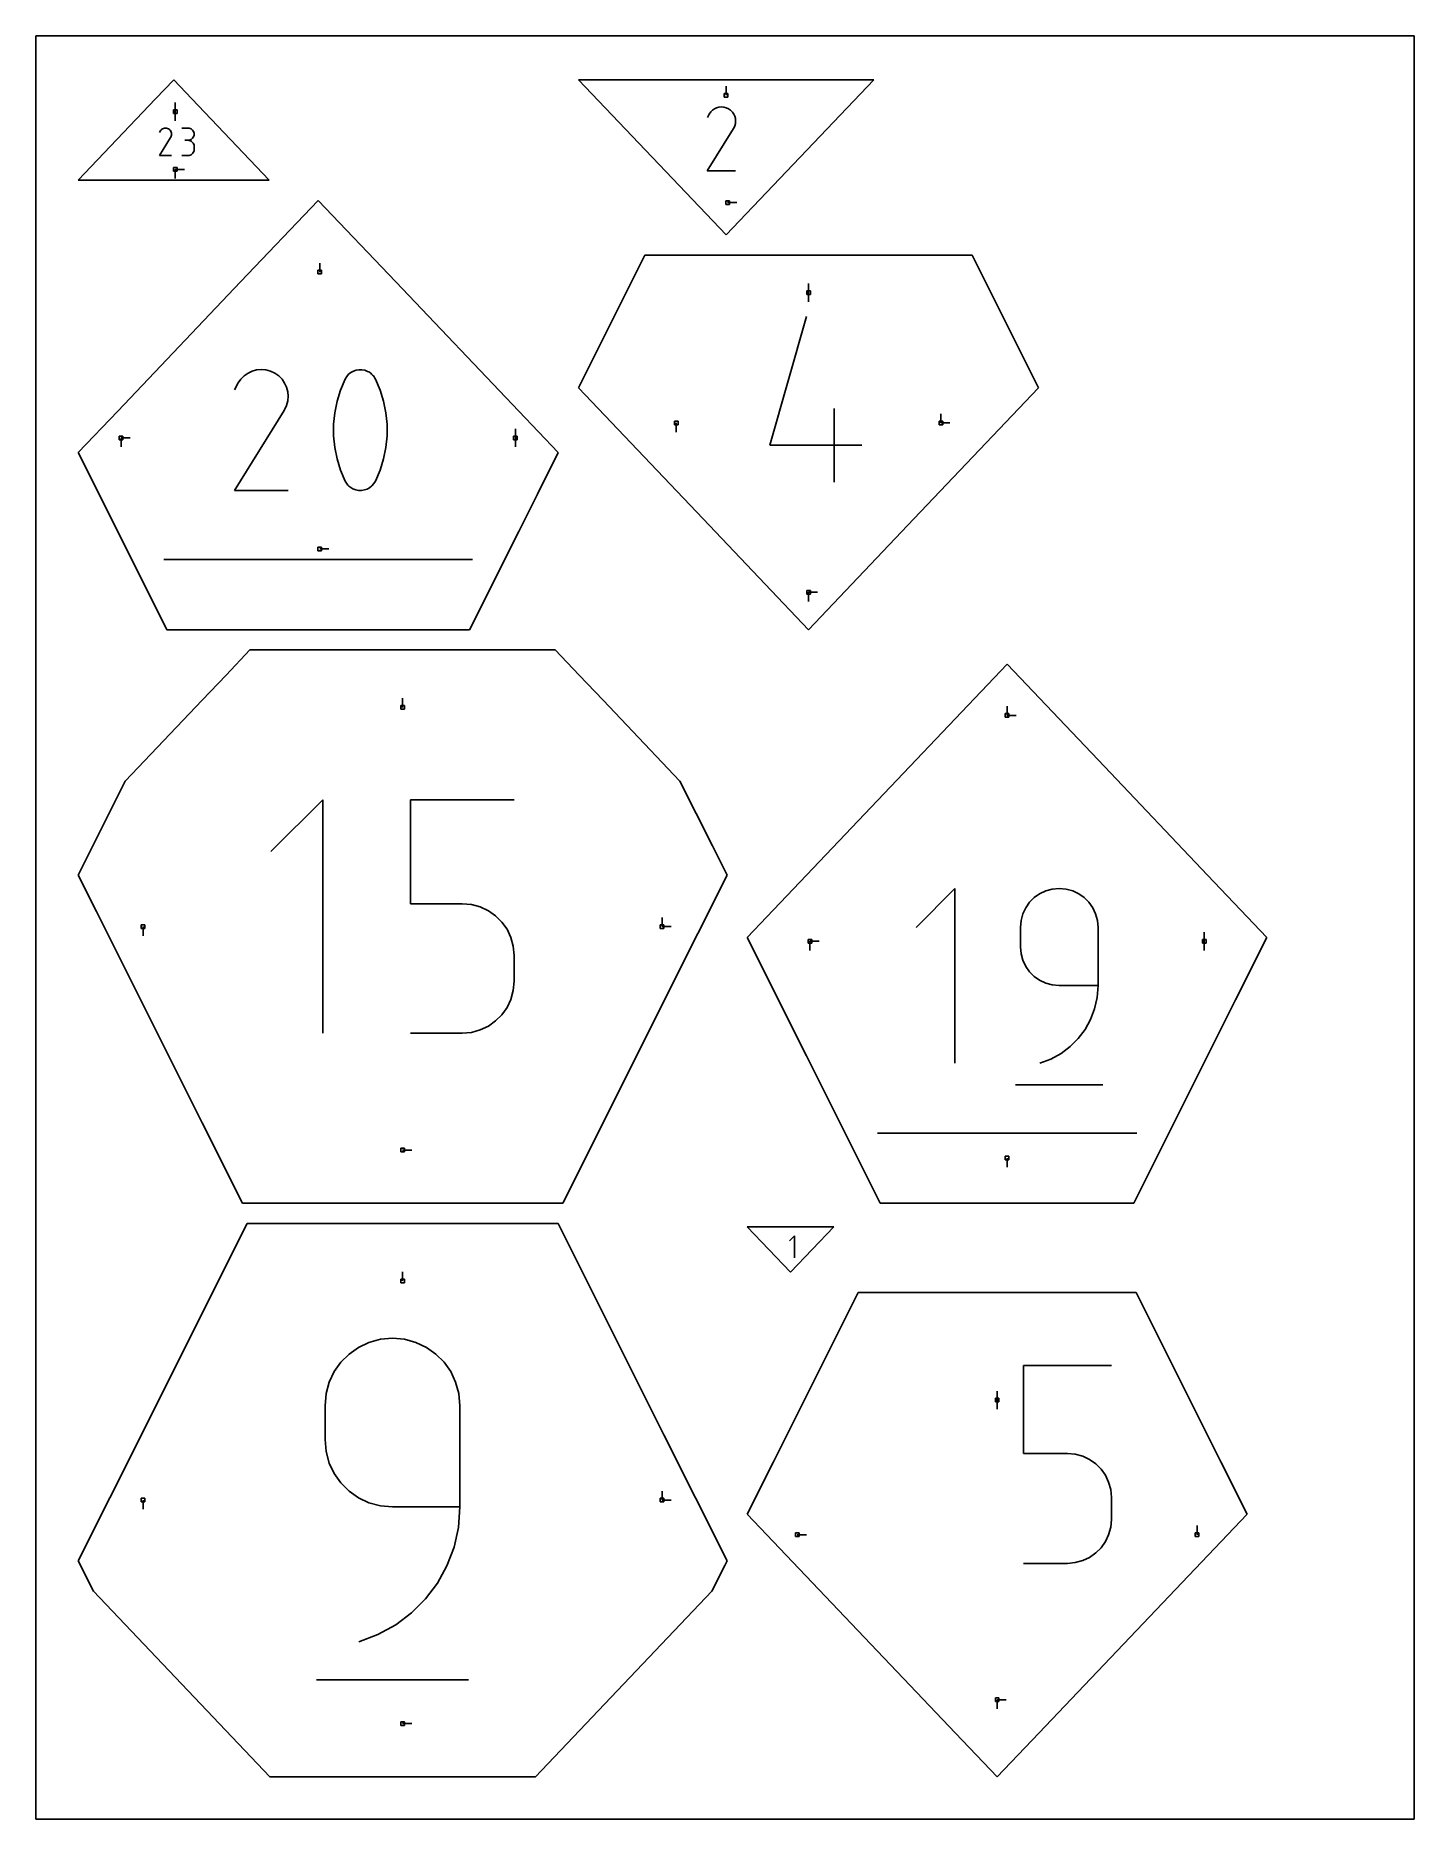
# Model space of a CAD drawing. Extents: x 0 to 8.5, y 0 to 11.
import ezdxf

# ---------------------------------------------------------------- set-up
doc = ezdxf.new("R2010")
doc.units = 0

msp = doc.modelspace()

# ---------------------------------------------------------------- linework, layer by layer
at = {"layer": 'annotation', "color": 1}
for p, q in [((4.256728, 10.632925), (4.256728, 10.689175)), ((0.8606, 10.531776), (0.8606, 10.588026)), ((0.8606, 10.531776), (0.8606, 10.588026)), ((0.8606, 10.588026), (0.8606, 10.531776)), ((4.227852, 10.56043), (4.212982, 10.559049)), ((4.24288, 10.559247), (4.227852, 10.56043)), ((0.8606, 10.531776), (0.8606, 10.475526)), ((4.152619, 10.516711), (4.141151, 10.494713)), ((4.161719, 10.529616), (4.152619, 10.516711)), ((4.172638, 10.540388), (4.161719, 10.529616)), ((4.185043, 10.548942), (4.172638, 10.540388)), ((4.198601, 10.555191), (4.185043, 10.548942)), ((4.212982, 10.559049), (4.198601, 10.555191)), ((4.257733, 10.555414), (4.24288, 10.559247)), ((4.27208, 10.548845), (4.257733, 10.555414)), ((4.284912, 10.539733), (4.27208, 10.548845)), ((4.27208, 10.548845), (4.27208, 10.548845)), ((4.295641, 10.528799), (4.284912, 10.539733)), ((4.304172, 10.516378), (4.295641, 10.528799)), ((4.310408, 10.502804), (4.304172, 10.516378)), ((4.314256, 10.488413), (4.310408, 10.502804)), ((4.310508, 10.443691), (4.314401, 10.458522)), ((4.315618, 10.473541), (4.314256, 10.488413)), ((4.314401, 10.458522), (4.315618, 10.473541)), ((0.762499, 10.260694), (0.832088, 10.372723)), ((0.76755, 10.411409), (0.762605, 10.401924)), ((0.771474, 10.416974), (0.76755, 10.411409)), ((0.776182, 10.421619), (0.771474, 10.416974)), ((0.781531, 10.425307), (0.776182, 10.421619)), ((0.787377, 10.428002), (0.781531, 10.425307)), ((0.793578, 10.429665), (0.787377, 10.428002)), ((0.79999, 10.430261), (0.793578, 10.429665)), ((0.80647, 10.429751), (0.79999, 10.430261)), ((0.812875, 10.428098), (0.80647, 10.429751)), ((0.819061, 10.425265), (0.812875, 10.428098)), ((0.824594, 10.421336), (0.819061, 10.425265)), ((0.819061, 10.425265), (0.819061, 10.425265)), ((0.82922, 10.416622), (0.824594, 10.421336)), ((0.832899, 10.411266), (0.82922, 10.416622)), ((0.832088, 10.372723), (0.832171, 10.372826)), ((0.832088, 10.372723), (0.832088, 10.372723)), ((0.832171, 10.372826), (0.832251, 10.37293)), ((0.832251, 10.37293), (0.832327, 10.373035)), ((0.832327, 10.373035), (0.832402, 10.373143)), ((0.832402, 10.373143), (0.832475, 10.373255)), ((0.832475, 10.373255), (0.832546, 10.373371)), ((0.832546, 10.373371), (0.832617, 10.373492)), ((0.832617, 10.373492), (0.832687, 10.37362)), ((0.832687, 10.37362), (0.832758, 10.373754)), ((0.832758, 10.373754), (0.835631, 10.379924)), ((0.832758, 10.373754), (0.832758, 10.373754)), ((0.835588, 10.405413), (0.832899, 10.411266)), ((0.837247, 10.399208), (0.835588, 10.405413)), ((0.835631, 10.379924), (0.837309, 10.386319)), ((0.837834, 10.392795), (0.837247, 10.399208)), ((0.837309, 10.386319), (0.837834, 10.392795)), ((0.939065, 10.430068), (0.90141, 10.430068)), ((0.939065, 10.354758), (0.920211, 10.354758)), ((0.920211, 10.354758), (0.939065, 10.354758)), ((0.945837, 10.42946), (0.939065, 10.430068)), ((0.939065, 10.354758), (0.945837, 10.355366)), ((0.945837, 10.35415), (0.939065, 10.354758)), ((0.939065, 10.354758), (0.939065, 10.354758)), ((0.95221, 10.427708), (0.945837, 10.42946)), ((0.945837, 10.355366), (0.95221, 10.357119)), ((0.95221, 10.352398), (0.945837, 10.35415)), ((0.958077, 10.42492), (0.95221, 10.427708)), ((0.95221, 10.357119), (0.958077, 10.35991)), ((0.958077, 10.34961), (0.95221, 10.352398)), ((0.963332, 10.421204), (0.958077, 10.42492)), ((0.958077, 10.35991), (0.963332, 10.363632)), ((0.963332, 10.345894), (0.958077, 10.34961)), ((0.967869, 10.416667), (0.963332, 10.421204)), ((0.963332, 10.363632), (0.967869, 10.368178)), ((0.967869, 10.341357), (0.963332, 10.345894)), ((0.971582, 10.411417), (0.967869, 10.416667)), ((0.967869, 10.368178), (0.971582, 10.373441)), ((0.971582, 10.336107), (0.967869, 10.341357)), ((0.974366, 10.405562), (0.971582, 10.411417)), ((0.971582, 10.373441), (0.974366, 10.379315)), ((0.976114, 10.399209), (0.974366, 10.405562)), ((0.974366, 10.379315), (0.976114, 10.385692)), ((0.97672, 10.392466), (0.976114, 10.399209)), ((0.976114, 10.385692), (0.97672, 10.392466)), ((0.97672, 10.392466), (0.97672, 10.392466)), ((4.140904, 10.16718), (4.302291, 10.426992)), ((4.302291, 10.426992), (4.302484, 10.42723)), ((4.302291, 10.426992), (4.302291, 10.426992)), ((4.302484, 10.42723), (4.302669, 10.427471)), ((4.302669, 10.427471), (4.302847, 10.427716)), ((4.302847, 10.427716), (4.30302, 10.427967)), ((4.30302, 10.427967), (4.303189, 10.428226)), ((4.303189, 10.428226), (4.303354, 10.428495)), ((4.303354, 10.428495), (4.303518, 10.428776)), ((4.303518, 10.428776), (4.303681, 10.429072)), ((4.303681, 10.429072), (4.303845, 10.429384)), ((4.303845, 10.429384), (4.310508, 10.443691)), ((4.303845, 10.429384), (4.303845, 10.429384)), ((0.837809, 10.260694), (0.762499, 10.260694)), ((0.90141, 10.2607), (0.939065, 10.2607)), ((0.939065, 10.2607), (0.945837, 10.261308)), ((0.939065, 10.2607), (0.939065, 10.2607)), ((0.945837, 10.261308), (0.95221, 10.263059)), ((0.95221, 10.263059), (0.958077, 10.265846)), ((0.958077, 10.265846), (0.963332, 10.269561)), ((0.963332, 10.269561), (0.967869, 10.274097)), ((0.967869, 10.274097), (0.971582, 10.279347)), ((0.974366, 10.330252), (0.971582, 10.336107)), ((0.971582, 10.279347), (0.974366, 10.285203)), ((0.976114, 10.323899), (0.974366, 10.330252)), ((0.974366, 10.285203), (0.976114, 10.291557)), ((0.97672, 10.317156), (0.976114, 10.323899)), ((0.976114, 10.291557), (0.97672, 10.298302)), ((0.97672, 10.298302), (0.97672, 10.317156)), ((0.97672, 10.317156), (0.97672, 10.317156)), ((0.8606, 10.17513), (0.91685, 10.17513)), ((0.8606, 10.17513), (0.91685, 10.17513)), ((0.91685, 10.17513), (0.8606, 10.17513)), ((0.8606, 10.17513), (0.8606, 10.11888)), ((4.315559, 10.16718), (4.140904, 10.16718)), ((4.266103, 9.970244), (4.322353, 9.970244)), ((1.751377, 9.541598), (1.751377, 9.597848)), ((4.764941, 9.415422), (4.764941, 9.471672)), ((4.764941, 9.415422), (4.764941, 9.471672)), ((4.764941, 9.471672), (4.764941, 9.415422)), ((4.764941, 9.415422), (4.764941, 9.359172)), ((4.525584, 8.4739), (4.752073, 9.268212)), ((1.309072, 8.919187), (1.285549, 8.902966)), ((1.334784, 8.931037), (1.309072, 8.919187)), ((1.362054, 8.938353), (1.334784, 8.931037)), ((1.390252, 8.940971), (1.362054, 8.938353)), ((1.41875, 8.938728), (1.390252, 8.940971)), ((1.446917, 8.93146), (1.41875, 8.938728)), ((1.474124, 8.919003), (1.446917, 8.93146)), ((1.498458, 8.901724), (1.474124, 8.919003)), ((1.474124, 8.919003), (1.474124, 8.919003)), ((1.929431, 8.911589), (1.917434, 8.897947)), ((1.943402, 8.922733), (1.929431, 8.911589)), ((1.958949, 8.931246), (1.943402, 8.922733)), ((1.975675, 8.936997), (1.958949, 8.931246)), ((1.993183, 8.939853), (1.975675, 8.936997)), ((2.011075, 8.939683), (1.993183, 8.939853)), ((2.028954, 8.936354), (2.011075, 8.939683)), ((2.046424, 8.929734), (2.028954, 8.936354)), ((2.053112, 8.92622), (2.046424, 8.929734)), ((2.046424, 8.929734), (2.046424, 8.929734)), ((2.059529, 8.922183), (2.053112, 8.92622)), ((2.065645, 8.917656), (2.059529, 8.922183)), ((2.071429, 8.912671), (2.065645, 8.917656)), ((2.076848, 8.907259), (2.071429, 8.912671)), ((1.247586, 8.858066), (1.225839, 8.81635)), ((1.264844, 8.882537), (1.247586, 8.858066)), ((1.285549, 8.902966), (1.264844, 8.882537)), ((1.518803, 8.880989), (1.498458, 8.901724)), ((1.53498, 8.857434), (1.518803, 8.880989)), ((1.546807, 8.831694), (1.53498, 8.857434)), ((1.554103, 8.804404), (1.546807, 8.831694)), ((1.556687, 8.776201), (1.554103, 8.804404)), ((1.879221, 8.814714), (1.857781, 8.74554)), ((1.907807, 8.881939), (1.879221, 8.814714)), ((1.917434, 8.897947), (1.907807, 8.881939)), ((1.907807, 8.881939), (1.907807, 8.881939)), ((2.081873, 8.901452), (2.076848, 8.907259)), ((2.086472, 8.895283), (2.081873, 8.901452)), ((2.090613, 8.888784), (2.086472, 8.895283)), ((2.094266, 8.881985), (2.090613, 8.888784)), ((2.122992, 8.814622), (2.094266, 8.881985)), ((2.094266, 8.881985), (2.094266, 8.881985)), ((2.144536, 8.745344), (2.122992, 8.814622)), ((1.532796, 8.689778), (1.533116, 8.690269)), ((1.533116, 8.690269), (1.53343, 8.690779)), ((1.53343, 8.690779), (1.53374, 8.691313)), ((1.53374, 8.691313), (1.53405, 8.691873)), ((1.53405, 8.691873), (1.53436, 8.692465)), ((1.53436, 8.692465), (1.546996, 8.719596)), ((1.53436, 8.692465), (1.53436, 8.692465)), ((1.546996, 8.719596), (1.554378, 8.74772)), ((1.554378, 8.74772), (1.556687, 8.776201)), ((1.857781, 8.74554), (1.843487, 8.674968)), ((2.158898, 8.674703), (2.144536, 8.745344)), ((4.922708, 8.246835), (4.922708, 8.700453)), ((1.225372, 8.19524), (1.531414, 8.687928)), ((1.531414, 8.687928), (1.53178, 8.688381)), ((1.531414, 8.687928), (1.531414, 8.687928)), ((1.53178, 8.688381), (1.53213, 8.688838)), ((1.53213, 8.688838), (1.532469, 8.689302)), ((1.532469, 8.689302), (1.532796, 8.689778)), ((1.843487, 8.674968), (1.836341, 8.603549)), ((1.836341, 8.603549), (1.836341, 8.531836)), ((2.16608, 8.60325), (2.158898, 8.674703)), ((2.16608, 8.531536), (2.16608, 8.60325)), ((3.949042, 8.611824), (3.949042, 8.555574)), ((5.58084, 8.611824), (5.58084, 8.668074)), ((5.58084, 8.611824), (5.58084, 8.668074)), ((5.58084, 8.668074), (5.58084, 8.611824)), ((5.58084, 8.611824), (5.63709, 8.611824)), ((0.526322, 8.519578), (0.582572, 8.519578)), ((0.526322, 8.519578), (0.582572, 8.519578)), ((0.582572, 8.519578), (0.526322, 8.519578)), ((0.526322, 8.519578), (0.526322, 8.463328)), ((1.836341, 8.531836), (1.843487, 8.460379)), ((2.158898, 8.460114), (2.16608, 8.531536)), ((2.957682, 8.519578), (2.957682, 8.575828)), ((2.957682, 8.519578), (2.957682, 8.575828)), ((2.957682, 8.575828), (2.957682, 8.519578)), ((2.957682, 8.519578), (2.957682, 8.463328)), ((5.092703, 8.4739), (4.525584, 8.4739)), ((1.843487, 8.460379), (1.857781, 8.389731)), ((1.857781, 8.389731), (1.879221, 8.320442)), ((2.122992, 8.320351), (2.144536, 8.389535)), ((2.144536, 8.389535), (2.158898, 8.460114)), ((1.879221, 8.320442), (1.907807, 8.253065)), ((1.907807, 8.253065), (1.907807, 8.253065)), ((1.907807, 8.253065), (1.911447, 8.24628)), ((2.084639, 8.237185), (2.094266, 8.253112)), ((2.094266, 8.253112), (2.122992, 8.320351)), ((2.094266, 8.253112), (2.094266, 8.253112)), ((1.556574, 8.19524), (1.225372, 8.19524)), ((1.911447, 8.24628), (1.915558, 8.239813)), ((1.915558, 8.239813), (1.920122, 8.233683)), ((1.920122, 8.233683), (1.925124, 8.22791)), ((1.925124, 8.22791), (1.930544, 8.222513)), ((1.930544, 8.222513), (1.936366, 8.217512)), ((1.936366, 8.217512), (1.942573, 8.212927)), ((1.942573, 8.212927), (1.949147, 8.208777)), ((1.949147, 8.208777), (1.956071, 8.205083)), ((1.956071, 8.205083), (1.956071, 8.205083)), ((1.956071, 8.205083), (1.973403, 8.198603)), ((1.973403, 8.198603), (1.991178, 8.195384)), ((1.991178, 8.195384), (2.008995, 8.195294)), ((2.008995, 8.195294), (2.026452, 8.198202)), ((2.026452, 8.198202), (2.043146, 8.203976)), ((2.043146, 8.203976), (2.058677, 8.212486)), ((2.058677, 8.212486), (2.072642, 8.223599)), ((2.072642, 8.223599), (2.084639, 8.237185)), ((1.751377, 7.834567), (1.807627, 7.834567)), ((0.790462, 7.768941), (2.339412, 7.768942)), ((2.339412, 7.768942), (2.693542, 7.76894)), ((4.764941, 7.567657), (4.821191, 7.567657)), ((4.764941, 7.567657), (4.821191, 7.567657)), ((4.821191, 7.567657), (4.764941, 7.567657)), ((4.764941, 7.567657), (4.764941, 7.511407)), ((2.2625, 6.857233), (2.2625, 6.913483)), ((5.989131, 6.808135), (5.989131, 6.864385)), ((5.989131, 6.808135), (5.989131, 6.864385)), ((5.989131, 6.864385), (5.989131, 6.808135)), ((5.989131, 6.808135), (6.045381, 6.808135)), ((1.770111, 6.288218), (1.449949, 5.967965)), ((1.770111, 4.848074), (1.770111, 6.288218)), ((2.31012, 5.6469), (2.31012, 6.288218)), ((2.31012, 6.288218), (2.949723, 6.288218)), ((5.667618, 5.740447), (5.428165, 5.500927)), ((5.667618, 4.663349), (5.667618, 5.740447)), ((6.227252, 5.725451), (6.19, 5.707724)), ((6.267682, 5.736585), (6.227252, 5.725451)), ((6.310611, 5.740447), (6.267682, 5.736585)), ((6.353628, 5.736585), (6.310611, 5.740447)), ((6.310611, 5.740447), (6.310611, 5.740447)), ((6.394106, 5.725451), (6.353628, 5.736585)), ((6.431372, 5.707724), (6.394106, 5.725451)), ((2.629921, 5.6469), (2.31012, 5.6469)), ((2.687343, 5.641767), (2.629921, 5.6469)), ((2.741414, 5.626963), (2.687343, 5.641767)), ((2.791225, 5.603382), (2.741414, 5.626963)), ((6.104138, 5.621775), (6.086421, 5.584465)), ((6.127762, 5.655208), (6.104138, 5.621775)), ((6.15661, 5.684084), (6.127762, 5.655208)), ((6.19, 5.707724), (6.15661, 5.684084)), ((6.464751, 5.684084), (6.431372, 5.707724)), ((6.493571, 5.655208), (6.464751, 5.684084)), ((6.517158, 5.621775), (6.493571, 5.655208)), ((6.53484, 5.584465), (6.517158, 5.621775)), ((0.6625, 5.50564), (0.6625, 5.44939)), ((2.835867, 5.571915), (2.791225, 5.603382)), ((2.874431, 5.533456), (2.835867, 5.571915)), ((2.906007, 5.488897), (2.874431, 5.533456)), ((3.8625, 5.50564), (3.8625, 5.56189)), ((3.8625, 5.50564), (3.8625, 5.56189)), ((3.8625, 5.56189), (3.8625, 5.50564)), ((3.8625, 5.50564), (3.91875, 5.50564)), ((6.07529, 5.543956), (6.071428, 5.500927)), ((6.071428, 5.500927), (6.071428, 5.381167)), ((6.086421, 5.584465), (6.07529, 5.543956)), ((6.545943, 5.543956), (6.53484, 5.584465)), ((6.549793, 5.500927), (6.545943, 5.543956)), ((6.549793, 5.141714), (6.549793, 5.500927)), ((6.549793, 5.500927), (6.549793, 5.500927)), ((2.929688, 5.439132), (2.906007, 5.488897)), ((2.944562, 5.385052), (2.929688, 5.439132)), ((4.773451, 5.41474), (4.829701, 5.41474)), ((4.773451, 5.41474), (4.829701, 5.41474)), ((4.829701, 5.41474), (4.773451, 5.41474)), ((4.773451, 5.41474), (4.773451, 5.35849)), ((7.204811, 5.41474), (7.204811, 5.47099)), ((7.204811, 5.41474), (7.204811, 5.47099)), ((7.204811, 5.47099), (7.204811, 5.41474)), ((7.204811, 5.41474), (7.204811, 5.35849)), ((2.949723, 5.32755), (2.944562, 5.385052)), ((2.949723, 5.168237), (2.949723, 5.32755)), ((2.949723, 5.32755), (2.949723, 5.32755)), ((6.071428, 5.381167), (6.071428, 5.381167)), ((6.071428, 5.381167), (6.07529, 5.33814)), ((6.07529, 5.33814), (6.086421, 5.297637)), ((6.086421, 5.297637), (6.104138, 5.260336)), ((6.104138, 5.260336), (6.127762, 5.226914)), ((6.127762, 5.226914), (6.15661, 5.198049)), ((6.15661, 5.198049), (6.19, 5.174419)), ((6.19, 5.174419), (6.227252, 5.156701)), ((2.929677, 5.056552), (2.944559, 5.110707)), ((2.944559, 5.110707), (2.949723, 5.168237)), ((6.227252, 5.156701), (6.267682, 5.145574)), ((6.267682, 5.145574), (6.310611, 5.141714)), ((6.310611, 5.141714), (6.549793, 5.141714)), ((6.529043, 4.99929), (6.544498, 5.069093)), ((6.544498, 5.069093), (6.549793, 5.141714)), ((2.83583, 4.923398), (2.874401, 4.961991)), ((2.874401, 4.961991), (2.905987, 5.006678)), ((2.905987, 5.006678), (2.929677, 5.056552)), ((6.504079, 4.933185), (6.529043, 4.99929)), ((2.31012, 4.848074), (2.629921, 4.848074)), ((2.629921, 4.848074), (2.687319, 4.853235)), ((2.629921, 4.848074), (2.629921, 4.848074)), ((2.687319, 4.853235), (2.741378, 4.868113)), ((2.741378, 4.868113), (2.791185, 4.891803)), ((2.791185, 4.891803), (2.83583, 4.923398)), ((6.428216, 4.815577), (6.470254, 4.871655)), ((6.470254, 4.871655), (6.504079, 4.933185)), ((6.322099, 4.723291), (6.378615, 4.76583)), ((6.378615, 4.76583), (6.428216, 4.815577)), ((6.190918, 4.663349), (6.259317, 4.688838)), ((6.190918, 4.663349), (6.190918, 4.663349)), ((6.259317, 4.688838), (6.322099, 4.723291)), ((6.041539, 4.528712), (6.580088, 4.528712)), ((5.189382, 4.231848), (5.943543, 4.231849)), ((5.943543, 4.231849), (6.78888, 4.231847)), ((2.2625, 4.127559), (2.31875, 4.127559)), ((5.989131, 4.07846), (5.989131, 4.02221)), ((4.678036, 3.597998), (4.648092, 3.568046)), ((4.678036, 3.463304), (4.678036, 3.597998)), ((2.2625, 3.32014), (2.2625, 3.37639)), ((1.93196, 2.869177), (1.881818, 2.818985)), ((1.989999, 2.910269), (1.93196, 2.869177)), ((2.054748, 2.941081), (1.989999, 2.910269)), ((2.125024, 2.960433), (2.054748, 2.941081)), ((2.199642, 2.967146), (2.125024, 2.960433)), ((2.274414, 2.960433), (2.199642, 2.967146)), ((2.199642, 2.967146), (2.199642, 2.967146)), ((2.344772, 2.941081), (2.274414, 2.960433)), ((2.409545, 2.910269), (2.344772, 2.941081)), ((2.467564, 2.869177), (2.409545, 2.910269)), ((2.517658, 2.818985), (2.467564, 2.869177)), ((1.840756, 2.760874), (1.809959, 2.696022)), ((1.881818, 2.818985), (1.840756, 2.760874)), ((2.558658, 2.760874), (2.517658, 2.818985)), ((2.589392, 2.696022), (2.558658, 2.760874)), ((6.09027, 2.255522), (6.09027, 2.798919)), ((6.09027, 2.798919), (6.632213, 2.798919)), ((1.809959, 2.696022), (1.790612, 2.62561)), ((2.60869, 2.62561), (2.589392, 2.696022)), ((5.928067, 2.585205), (5.928067, 2.641455)), ((5.928067, 2.585205), (5.928067, 2.641455)), ((5.928067, 2.641455), (5.928067, 2.585205)), ((1.790612, 2.62561), (1.7839, 2.550818)), ((1.7839, 2.550818), (1.7839, 2.342654)), ((2.615383, 2.550818), (2.60869, 2.62561)), ((2.615383, 1.926442), (2.615383, 2.550818)), ((2.615383, 2.550818), (2.615383, 2.550818)), ((5.928067, 2.585205), (5.928067, 2.528955)), ((1.7839, 2.342654), (1.7839, 2.342654)), ((1.7839, 2.342654), (1.790612, 2.267865)), ((1.790612, 2.267865), (1.809959, 2.197464)), ((6.361241, 2.255522), (6.09027, 2.255522)), ((6.409895, 2.251173), (6.361241, 2.255522)), ((6.45571, 2.23863), (6.409895, 2.251173)), ((6.497916, 2.218649), (6.45571, 2.23863)), ((6.535741, 2.191987), (6.497916, 2.218649)), ((1.809959, 2.197464), (1.840756, 2.132628)), ((1.840756, 2.132628), (1.881818, 2.074535)), ((6.568417, 2.1594), (6.535741, 2.191987)), ((6.595172, 2.121645), (6.568417, 2.1594)), ((6.615237, 2.079478), (6.595172, 2.121645)), ((1.881818, 2.074535), (1.93196, 2.024363)), ((1.93196, 2.024363), (1.989999, 1.98329)), ((1.989999, 1.98329), (2.054748, 1.952493)), ((3.8625, 1.968547), (3.8625, 2.024797)), ((3.8625, 1.968547), (3.8625, 2.024797)), ((3.8625, 2.024797), (3.8625, 1.968547)), ((6.62784, 2.033655), (6.615237, 2.079478)), ((6.632213, 1.984934), (6.62784, 2.033655)), ((6.632213, 1.849945), (6.632213, 1.984934)), ((6.632213, 1.984934), (6.632213, 1.984934)), ((0.6625, 1.968547), (0.6625, 1.912297)), ((2.054748, 1.952493), (2.125024, 1.933151)), ((2.125024, 1.933151), (2.199642, 1.926442)), ((2.199642, 1.926442), (2.615383, 1.926442)), ((2.606178, 1.800214), (2.615383, 1.926442)), ((3.8625, 1.968547), (3.91875, 1.968547)), ((2.579316, 1.678885), (2.606178, 1.800214)), ((6.615228, 1.755314), (6.627838, 1.8012)), ((6.627838, 1.8012), (6.632213, 1.849945)), ((7.16052, 1.755466), (7.16052, 1.811716)), ((2.535924, 1.563982), (2.579316, 1.678885)), ((4.695613, 1.755466), (4.751863, 1.755466)), ((6.53571, 1.64249), (6.568392, 1.675191)), ((6.568392, 1.675191), (6.595155, 1.713055)), ((6.595155, 1.713055), (6.615228, 1.755314)), ((2.47713, 1.457032), (2.535924, 1.563982)), ((6.09027, 1.578668), (6.361241, 1.578668)), ((6.361241, 1.578668), (6.409875, 1.583041)), ((6.361241, 1.578668), (6.361241, 1.578668)), ((6.409875, 1.583041), (6.45568, 1.595647)), ((6.45568, 1.595647), (6.497882, 1.61572)), ((6.497882, 1.61572), (6.53571, 1.64249)), ((2.404061, 1.359558), (2.47713, 1.457032)), ((2.317845, 1.273089), (2.404061, 1.359558)), ((2.219611, 1.199149), (2.317845, 1.273089)), ((1.991595, 1.094959), (2.110484, 1.139263)), ((2.110484, 1.139263), (2.219611, 1.199149)), ((1.991595, 1.094959), (1.991595, 1.094959)), ((1.731947, 0.860936), (2.668041, 0.860936)), ((5.928067, 0.73744), (5.984317, 0.73744)), ((5.928067, 0.73744), (5.984317, 0.73744)), ((5.984317, 0.73744), (5.928067, 0.73744)), ((5.928067, 0.73744), (5.928067, 0.68119)), ((2.2625, 0.590466), (2.31875, 0.590466))]:
    msp.add_line(p, q, dxfattribs=at)
at = {"layer": 'boundary', "color": 5}
for p, q in [((0.851225, 10.728651), (0.739404, 10.611052)), ((0.963045, 10.611052), (0.851225, 10.728651)), ((3.346504, 10.728651), (4.256728, 9.771393)), ((4.041853, 10.728651), (3.346504, 10.728651)), ((5.166953, 10.728651), (4.041853, 10.728651)), ((4.256728, 9.771393), (5.166953, 10.728651)), ((0.739404, 10.611052), (0.2625, 10.109505)), ((1.43995, 10.109505), (0.963045, 10.611052)), ((0.2625, 10.109505), (1.43995, 10.109505)), ((1.742002, 9.984505), (1.263793, 9.481586)), ((2.220211, 9.481586), (1.742002, 9.984505)), ((3.755535, 9.646393), (3.528873, 9.193117)), ((4.246483, 9.646393), (3.755535, 9.646393)), ((5.040853, 9.646393), (4.246483, 9.646393)), ((5.774347, 9.646393), (5.040853, 9.646393)), ((6.087223, 9.020706), (5.774347, 9.646393)), ((1.263793, 9.481586), (0.505934, 8.684568)), ((2.97807, 8.684568), (2.220211, 9.481586)), ((3.528873, 9.193117), (3.442658, 9.020706)), ((3.442658, 9.020706), (3.346504, 8.828417)), ((6.183378, 8.828417), (6.087223, 9.020706)), ((3.346504, 8.828417), (4.115817, 8.019352)), ((5.414065, 8.019352), (6.183378, 8.828417)), ((0.505934, 8.684568), (0.2625, 8.428555)), ((3.221504, 8.428555), (2.97807, 8.684568)), ((0.2625, 8.428555), (0.505934, 7.941738)), ((3.093153, 8.17188), (3.221504, 8.428555)), ((2.97807, 7.941738), (3.093153, 8.17188)), ((0.505934, 7.941738), (0.808492, 7.336686)), ((2.675512, 7.336686), (2.97807, 7.941738)), ((4.115817, 8.019352), (4.764941, 7.336686)), ((4.764941, 7.336686), (5.414065, 8.019352)), ((0.808492, 7.336686), (1.696414, 7.336686)), ((1.696414, 7.336686), (2.675512, 7.336686)), ((1.321237, 7.211686), (1.173644, 7.056467)), ((3.203763, 7.211686), (1.321237, 7.211686)), ((3.351356, 7.056467), (3.203763, 7.211686)), ((1.173644, 7.056467), (1.026432, 6.901648)), ((3.498568, 6.901648), (3.351356, 7.056467)), ((5.989131, 7.123637), (5.388793, 6.492278)), ((6.58947, 6.492278), (5.989131, 7.123637)), ((1.026432, 6.901648), (0.55264, 6.403374)), ((3.97236, 6.403374), (3.498568, 6.901648)), ((5.388793, 6.492278), (4.753063, 5.823699)), ((7.225199, 5.823699), (6.58947, 6.492278)), ((0.55264, 6.403374), (0.305118, 5.908383)), ((4.172351, 6.003436), (3.97236, 6.403374)), ((4.219882, 5.908383), (4.172351, 6.003436)), ((0.305118, 5.908383), (0.2625, 5.823156)), ((4.2625, 5.823156), (4.219882, 5.908383)), ((0.2625, 5.823156), (0.374544, 5.599092)), ((3.902332, 5.102897), (4.2625, 5.823156)), ((4.753063, 5.823699), (4.3875, 5.439246)), ((7.590763, 5.439246), (7.225199, 5.823699)), ((0.374544, 5.599092), (1.026432, 4.295453)), ((4.3875, 5.439246), (4.753063, 4.708197)), ((7.398018, 5.053798), (7.590763, 5.439246)), ((3.498568, 4.295453), (3.902332, 5.102897)), ((7.225199, 4.708197), (7.398018, 5.053798)), ((4.753063, 4.708197), (5.207413, 3.799593)), ((6.77085, 3.799593), (7.225199, 4.708197)), ((1.026432, 4.295453), (1.274388, 3.799593)), ((3.250612, 3.799593), (3.498568, 4.295453)), ((1.274388, 3.799593), (2.44821, 3.799593)), ((2.44821, 3.799593), (3.250612, 3.799593)), ((5.207413, 3.799593), (5.300544, 3.799593)), ((5.300544, 3.799593), (6.77085, 3.799593)), ((1.303256, 3.674593), (1.026432, 3.121003)), ((2.199078, 3.674593), (1.303256, 3.674593)), ((3.221744, 3.674593), (2.199078, 3.674593)), ((3.439574, 3.238978), (3.221744, 3.674593)), ((4.3875, 3.654464), (4.654725, 3.373431)), ((4.591642, 3.654464), (4.3875, 3.654464)), ((4.92195, 3.654464), (4.591642, 3.654464)), ((4.654725, 3.373431), (4.92195, 3.654464)), ((3.873464, 2.37129), (3.439574, 3.238978)), ((5.070452, 3.248431), (4.691999, 2.491604)), ((5.257817, 3.248431), (5.070452, 3.248431)), ((5.560979, 3.248431), (5.257817, 3.248431)), ((6.785681, 3.248431), (5.560979, 3.248431)), ((7.308085, 2.203732), (6.785681, 3.248431)), ((1.026432, 3.121003), (0.651536, 2.37129)), ((4.691999, 2.491604), (4.548048, 2.203732)), ((0.651536, 2.37129), (0.2625, 1.5933)), ((4.2625, 1.5933), (3.873464, 2.37129)), ((4.548048, 2.203732), (4.3875, 1.88267)), ((7.468633, 1.88267), (7.308085, 2.203732)), ((4.3875, 1.88267), (5.672009, 0.531788)), ((6.184124, 0.531788), (7.468633, 1.88267)), ((0.2625, 1.5933), (0.356106, 1.406107)), ((4.168894, 1.406107), (4.24875, 1.565804)), ((4.24875, 1.565804), (4.2625, 1.5933)), ((0.356106, 1.406107), (1.443524, 0.2625)), ((3.081476, 0.2625), (4.168894, 1.406107)), ((5.672009, 0.531788), (5.928067, 0.2625)), ((5.928067, 0.2625), (6.184124, 0.531788)), ((1.443524, 0.2625), (3.081476, 0.2625))]:
    msp.add_line(p, q, dxfattribs=at)
at = {"layer": 'frame', "color": 5}
for p, q in [((8.5, 11), (0, 11)), ((0, 11), (0, 0)), ((8.5, 0), (8.5, 11)), ((0, 0), (8.5, 0))]:
    msp.add_line(p, q, dxfattribs=at)
at = {"layer": 'hole', "color": 5}
for p, q in [((4.267978, 10.644175), (4.245478, 10.644175)), ((4.245478, 10.644175), (4.245478, 10.621675)), ((4.245478, 10.621675), (4.267978, 10.621675)), ((4.267978, 10.621675), (4.267978, 10.644175)), ((0.87185, 10.543026), (0.84935, 10.543026)), ((0.84935, 10.543026), (0.84935, 10.520526)), ((0.84935, 10.520526), (0.87185, 10.520526)), ((0.87185, 10.520526), (0.87185, 10.543026)), ((0.87185, 10.18638), (0.84935, 10.18638)), ((0.84935, 10.18638), (0.84935, 10.16388)), ((0.84935, 10.16388), (0.87185, 10.16388)), ((0.87185, 10.16388), (0.87185, 10.18638)), ((4.277353, 9.981494), (4.254853, 9.981494)), ((4.254853, 9.981494), (4.254853, 9.958994)), ((4.254853, 9.958994), (4.277353, 9.958994)), ((4.277353, 9.958994), (4.277353, 9.981494)), ((1.762627, 9.552848), (1.740127, 9.552848)), ((1.740127, 9.552848), (1.740127, 9.530348)), ((1.740127, 9.530348), (1.762627, 9.530348)), ((1.762627, 9.530348), (1.762627, 9.552848)), ((4.776191, 9.426672), (4.753691, 9.426672)), ((4.753691, 9.426672), (4.753691, 9.404172)), ((4.753691, 9.404172), (4.776191, 9.404172)), ((4.776191, 9.404172), (4.776191, 9.426672)), ((3.960292, 8.623074), (3.937792, 8.623074)), ((3.937792, 8.623074), (3.937792, 8.600574)), ((3.937792, 8.600574), (3.960292, 8.600574)), ((3.960292, 8.600574), (3.960292, 8.623074)), ((5.59209, 8.623074), (5.56959, 8.623074)), ((5.56959, 8.623074), (5.56959, 8.600574)), ((5.56959, 8.600574), (5.59209, 8.600574)), ((5.59209, 8.600574), (5.59209, 8.623074)), ((0.537572, 8.530828), (0.515072, 8.530828)), ((0.515072, 8.530828), (0.515072, 8.508328)), ((0.515072, 8.508328), (0.537572, 8.508328)), ((0.537572, 8.508328), (0.537572, 8.530828)), ((2.968932, 8.530828), (2.946432, 8.530828)), ((2.946432, 8.530828), (2.946432, 8.508328)), ((2.946432, 8.508328), (2.968932, 8.508328)), ((2.968932, 8.508328), (2.968932, 8.530828)), ((1.762627, 7.845817), (1.740127, 7.845817)), ((1.740127, 7.845817), (1.740127, 7.823317)), ((1.740127, 7.823317), (1.762627, 7.823317)), ((1.762627, 7.823317), (1.762627, 7.845817)), ((4.776191, 7.578907), (4.753691, 7.578907)), ((4.753691, 7.578907), (4.753691, 7.556407)), ((4.753691, 7.556407), (4.776191, 7.556407)), ((4.776191, 7.556407), (4.776191, 7.578907)), ((2.27375, 6.868483), (2.25125, 6.868483)), ((2.25125, 6.868483), (2.25125, 6.845983)), ((2.25125, 6.845983), (2.27375, 6.845983)), ((2.27375, 6.845983), (2.27375, 6.868483)), ((6.000381, 6.819385), (5.977881, 6.819385)), ((5.977881, 6.819385), (5.977881, 6.796885)), ((5.977881, 6.796885), (6.000381, 6.796885)), ((6.000381, 6.796885), (6.000381, 6.819385)), ((0.67375, 5.51689), (0.65125, 5.51689)), ((0.65125, 5.51689), (0.65125, 5.49439)), ((0.67375, 5.49439), (0.67375, 5.51689)), ((3.87375, 5.51689), (3.85125, 5.51689)), ((3.85125, 5.51689), (3.85125, 5.49439)), ((3.87375, 5.49439), (3.87375, 5.51689)), ((0.65125, 5.49439), (0.67375, 5.49439)), ((3.85125, 5.49439), (3.87375, 5.49439)), ((4.784701, 5.42599), (4.762201, 5.42599)), ((4.762201, 5.42599), (4.762201, 5.40349)), ((4.762201, 5.40349), (4.784701, 5.40349)), ((4.784701, 5.40349), (4.784701, 5.42599)), ((7.216061, 5.42599), (7.193561, 5.42599)), ((7.193561, 5.42599), (7.193561, 5.40349)), ((7.193561, 5.40349), (7.216061, 5.40349)), ((7.216061, 5.40349), (7.216061, 5.42599)), ((2.27375, 4.138809), (2.25125, 4.138809)), ((2.25125, 4.138809), (2.25125, 4.116309)), ((2.25125, 4.116309), (2.27375, 4.116309)), ((2.27375, 4.116309), (2.27375, 4.138809)), ((6.000381, 4.08971), (5.977881, 4.08971)), ((5.977881, 4.08971), (5.977881, 4.06721)), ((6.000381, 4.06721), (6.000381, 4.08971)), ((5.977881, 4.06721), (6.000381, 4.06721)), ((2.27375, 3.33139), (2.25125, 3.33139)), ((2.25125, 3.33139), (2.25125, 3.30889)), ((2.25125, 3.30889), (2.27375, 3.30889)), ((2.27375, 3.30889), (2.27375, 3.33139)), ((5.939317, 2.596455), (5.916817, 2.596455)), ((5.916817, 2.596455), (5.916817, 2.573955)), ((5.916817, 2.573955), (5.939317, 2.573955)), ((5.939317, 2.573955), (5.939317, 2.596455)), ((0.67375, 1.979797), (0.65125, 1.979797)), ((0.65125, 1.979797), (0.65125, 1.957297)), ((0.65125, 1.957297), (0.67375, 1.957297)), ((0.67375, 1.957297), (0.67375, 1.979797)), ((3.87375, 1.979797), (3.85125, 1.979797)), ((3.85125, 1.979797), (3.85125, 1.957297)), ((3.85125, 1.957297), (3.87375, 1.957297)), ((3.87375, 1.957297), (3.87375, 1.979797)), ((4.706863, 1.766716), (4.684363, 1.766716)), ((4.684363, 1.766716), (4.684363, 1.744216)), ((4.706863, 1.744216), (4.706863, 1.766716)), ((7.17177, 1.766716), (7.14927, 1.766716)), ((7.14927, 1.766716), (7.14927, 1.744216)), ((7.17177, 1.744216), (7.17177, 1.766716)), ((4.684363, 1.744216), (4.706863, 1.744216)), ((7.14927, 1.744216), (7.17177, 1.744216)), ((5.939317, 0.74869), (5.916817, 0.74869)), ((5.916817, 0.74869), (5.916817, 0.72619)), ((5.916817, 0.72619), (5.939317, 0.72619)), ((5.939317, 0.72619), (5.939317, 0.74869)), ((2.27375, 0.601716), (2.25125, 0.601716)), ((2.25125, 0.601716), (2.25125, 0.579216)), ((2.25125, 0.579216), (2.27375, 0.579216)), ((2.27375, 0.579216), (2.27375, 0.601716))]:
    msp.add_line(p, q, dxfattribs=at)

doc.saveas('drawing.dxf')
